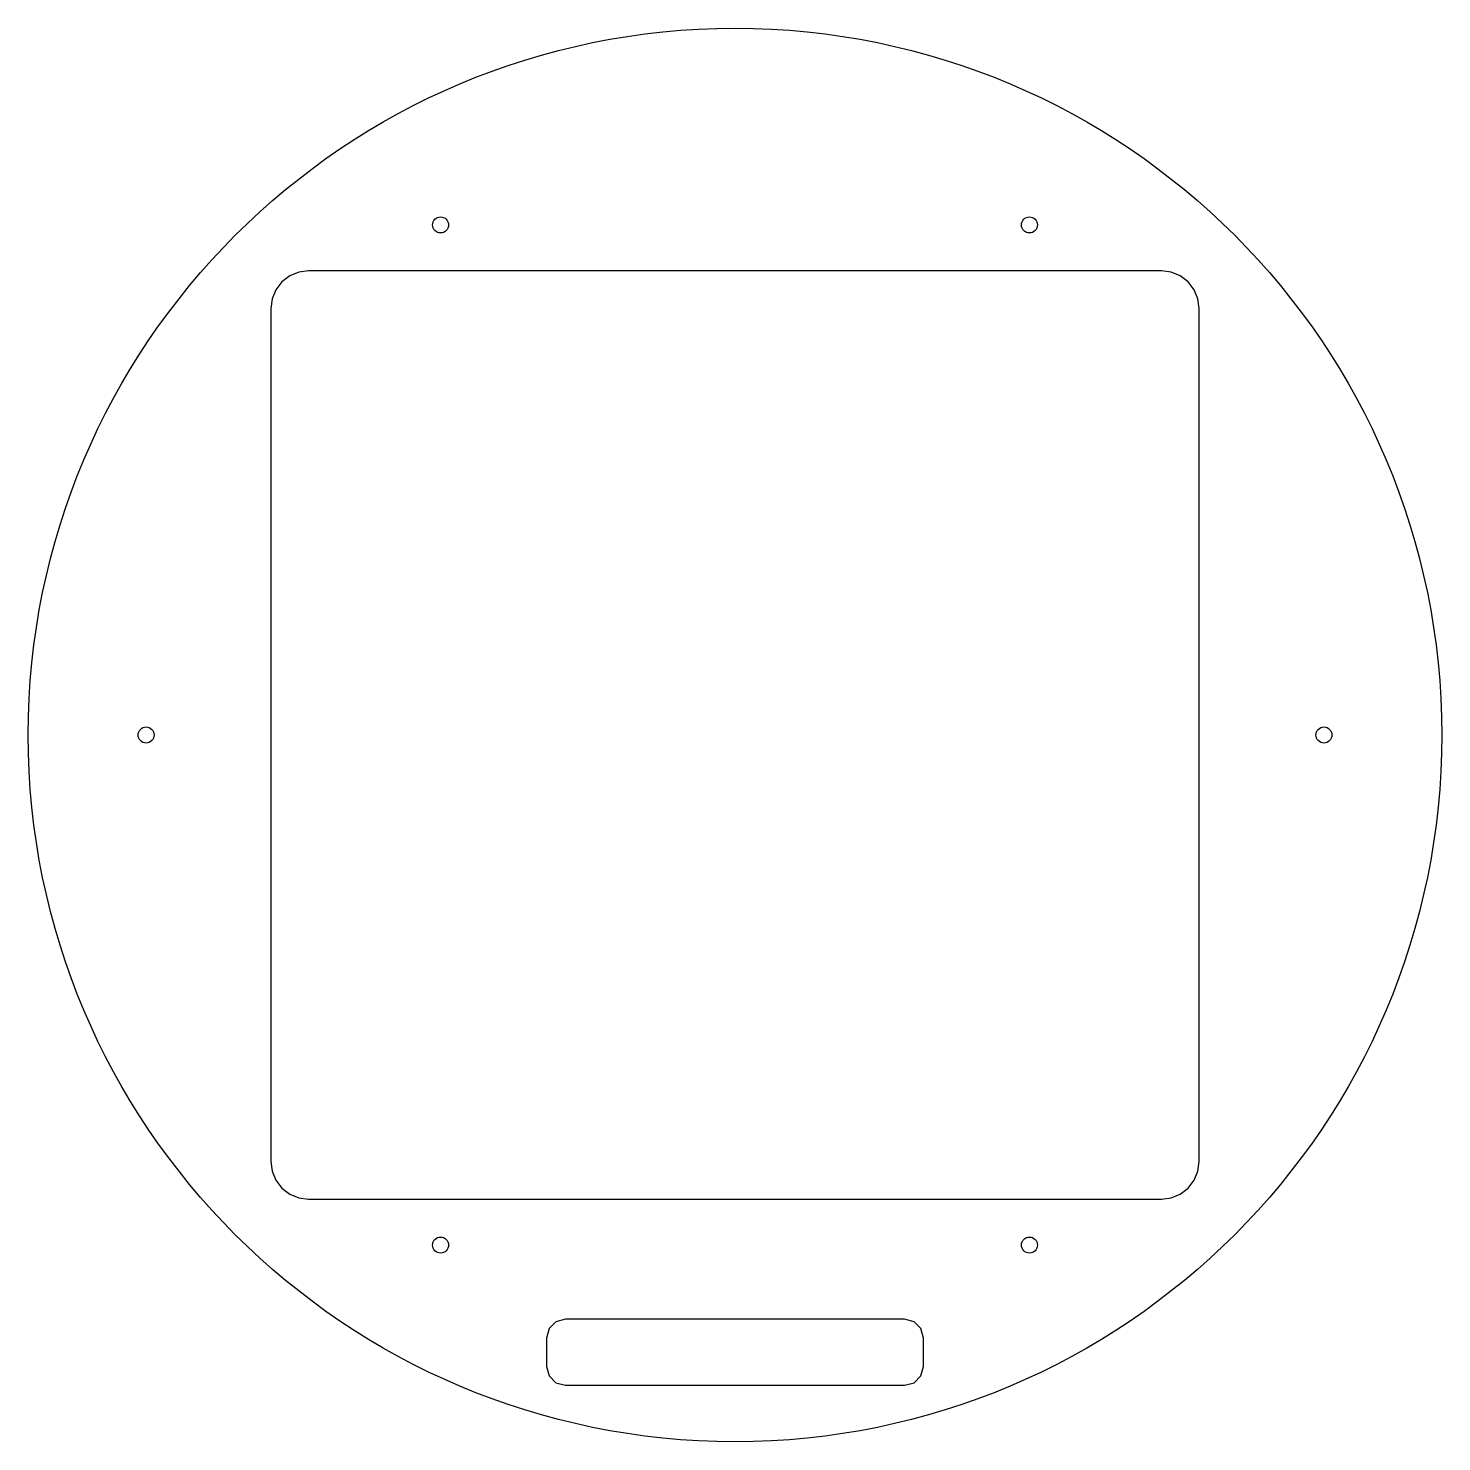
# Model space of a CAD drawing. Header units: millimetres. Extents: x -150 to 150, y -150 to 150.
import ezdxf

# ---------------------------------------------------------------- set-up
doc = ezdxf.new("R2010")
doc.units = ezdxf.units.MM
doc.layers.add('CUT', color=1, linetype='CONTINUOUS')
doc.layers.add('ENGRAVE', color=3, linetype='CONTINUOUS')

msp = doc.modelspace()

# ---------------------------------------------------------------- linework, layer by layer
at = {"layer": 'CUT'}
msp.add_lwpolyline([(40, -128), (39.464, -126), (38, -124.536), (36, -124), (-36, -124), (-38, -124.536), (-39.464, -126), (-40, -128), (-40, -134), (-39.464, -136), (-38, -137.464), (-36, -138), (36, -138), (38, -137.464), (39.464, -136), (40, -134)], close=True, dxfattribs=at)
for centre, radius in [((0, 0), 150), ((-62.5, 108.253), 1.7), ((62.5, 108.253), 1.7), ((-125, 0), 1.7), ((125, 0), 1.7), ((-62.5, -108.253), 1.7), ((62.5, -108.253), 1.7)]:
    msp.add_circle(centre, radius, dxfattribs=at)
at = {"layer": 'ENGRAVE'}
msp.add_lwpolyline([(98.5, 90.5), (98.227, 92.571), (97.428, 94.5), (96.157, 96.157), (94.5, 97.428), (92.571, 98.227), (90.5, 98.5), (-90.5, 98.5), (-92.571, 98.227), (-94.5, 97.428), (-96.157, 96.157), (-97.428, 94.5), (-98.227, 92.571), (-98.5, 90.5), (-98.5, -90.5), (-98.227, -92.571), (-97.428, -94.5), (-96.157, -96.157), (-94.5, -97.428), (-92.571, -98.227), (-90.5, -98.5), (90.5, -98.5), (92.571, -98.227), (94.5, -97.428), (96.157, -96.157), (97.428, -94.5), (98.227, -92.571), (98.5, -90.5)], close=True, dxfattribs=at)

doc.saveas('drawing.dxf')
